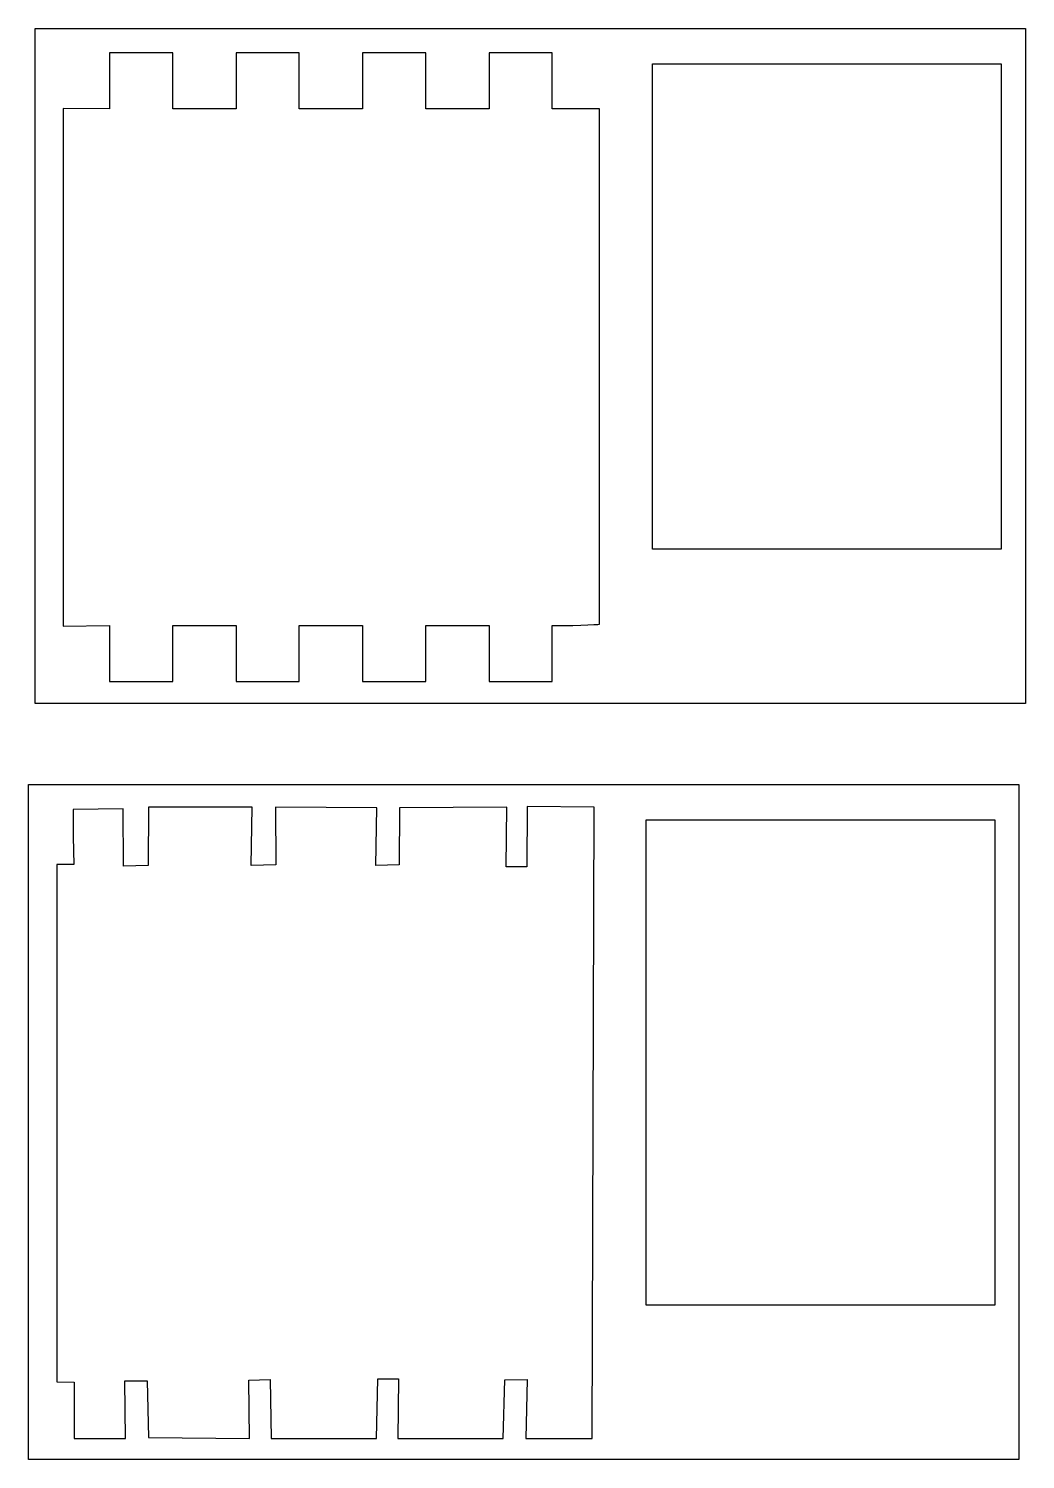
# Model space of a CAD drawing. Extents: x 32 to 192, y 39 to 269.
import ezdxf

# ---------------------------------------------------------------- set-up
doc = ezdxf.new("R2010")
doc.units = 0
doc.layers.add('Layer_1', color=7, linetype='CONTINUOUS')

msp = doc.modelspace()

# ---------------------------------------------------------------- linework, layer by layer
at = {"layer": 'Layer_1', "color": 2}
for points in [[(33.059542, 269.119831), (192.113487, 269.119831), (192.113487, 160.664314), (33.059542, 160.664314), (33.059542, 269.119831)], [(132.241273, 263.474608), (188.241274, 263.474608), (188.241274, 185.474606), (132.241273, 185.474606), (132.241273, 263.474608)], [(32.009983, 147.611531), (191.063928, 147.611531), (191.063928, 39.156015), (32.009983, 39.156015), (32.009983, 147.611531)], [(131.191717, 141.966311), (187.191718, 141.966311), (187.191718, 63.966309), (131.191717, 63.966309), (131.191717, 141.966311)]]:
    msp.add_lwpolyline(points, dxfattribs=at)
at = {"layer": 'Layer_1', "color": 7}
for points in [[(123.692999, 173.375005), (123.692999, 256.201594), (116.12, 256.201594), (116.12, 265.201596), (105.96, 265.201596), (105.96, 256.201594), (95.8, 256.201594), (95.8, 265.201596), (85.64, 265.201596), (85.64, 256.201594), (75.48, 256.201594), (75.48, 265.201596), (65.32, 265.201596), (65.32, 256.201594), (55.16, 256.201594), (55.16, 265.201596), (45, 265.201596), (45, 256.201594), (37.580951, 256.288888)], [(37.580951, 256.288888), (37.580993, 173.103005), (45, 173.202006), (45, 164.202007), (55.16, 164.202007), (55.16, 173.202006), (65.32, 173.202006), (65.32, 164.202007), (75.48, 164.202007), (75.48, 173.202006), (85.64, 173.202006), (85.64, 164.202007), (95.8, 164.202007), (95.8, 173.202006), (105.96, 173.202006), (105.96, 164.202007), (116.12, 164.202007), (116.12, 173.202006)], [(36.531398, 134.780591), (36.53144, 51.594708), (39.313939, 51.593015), (39.313939, 42.49222), (47.558858, 42.49222), (47.458066, 51.7946), (51.06648, 51.7946), (51.268066, 42.693809), (67.475684, 42.49222), (67.374891, 51.895396), (70.781717, 51.996189), (70.983303, 42.49222), (87.896483, 42.49222), (88.098068, 52.096982), (91.404101, 52.096982), (91.303306, 42.49222), (108.216483, 42.49222), (108.496235, 51.934811), (112.063095, 52.019599), (111.900592, 42.528991), (122.542667, 42.492996), (122.845048, 143.966411), (112.103781, 144.067204), (112.046639, 134.391015), (108.72045, 134.420383), (108.841402, 143.995779), (91.605687, 143.865618), (91.525045, 134.693396), (87.795679, 134.621971), (87.916631, 143.894983), (71.688853, 143.966411), (71.709003, 134.693396), (67.778051, 134.621971), (67.899003, 143.995779), (51.268051, 143.966414), (51.187409, 134.592603), (47.256454, 134.521176), (47.216139, 143.693398), (39.167178, 143.6099), (39.167178, 139.193398), (39.267971, 134.776894), (36.531398, 134.780591)]]:
    msp.add_lwpolyline(points, dxfattribs=at)
msp.add_open_spline([(116.12, 173.202006), (118.225926, 173.090206), (123.692999, 173.375005), (123.692999, 173.375005)], degree=3, dxfattribs=at)

doc.saveas('drawing.dxf')
